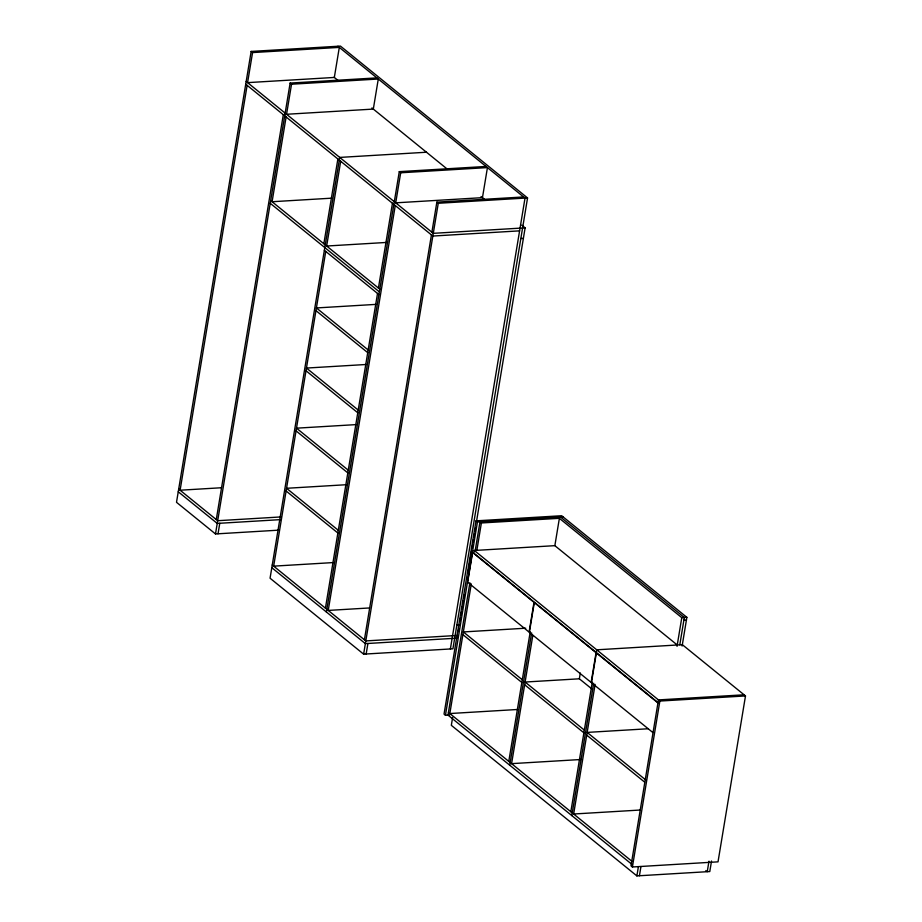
<?xml version="1.0" encoding="UTF-8"?>
<svg xmlns="http://www.w3.org/2000/svg" width="922" height="922" viewBox="0 0 922 922"><rect width="100%" height="100%" fill="white"/><g stroke="black" fill="none" stroke-linecap="round" stroke-linejoin="round"><path stroke-width="1.38" d="M426.483 152.234L339.734 157.42L270.065 578.221L363.625 654.147L452.921 648.811L527.557 197.942L340.449 46.1L251.153 51.436L176.505 502.306L215.494 533.942L279.412 530.115M247.131 85.343L180.101 490.216L221.349 487.75M252.559 52.577L247.58 82.634L334.329 77.448L339.308 47.391L252.559 52.577L251.153 51.436M216.278 519.57L283.308 114.697M215.494 533.942L290.13 83.072L376.891 77.886M286.108 116.979L272.082 201.734L331.816 198.161M291.536 84.213L286.558 114.27L373.318 109.084L378.285 79.027L291.536 84.213L290.13 83.072M218.041 533.78L219.782 523.27M323.853 243.742L337.878 158.987M325.754 251.429L273.661 566.143L333.188 562.581M340.691 161.258L326.653 246.024L386.387 242.451M325.431 608.151L377.524 293.45M378.423 288.033L392.449 203.266M326.388 611.989L399.284 171.642L486.032 166.456M395.261 205.548L328.232 610.422L369.48 607.955M400.69 172.783L395.711 202.84L482.46 197.654L487.438 167.597L400.69 172.783L399.284 171.642M364.409 639.776L431.438 234.903M431.888 232.206L436.855 202.137L523.615 196.951M363.625 654.147L438.261 203.278L436.855 202.137M366.161 653.998L367.913 643.475M450.374 648.961L525.021 198.092L337.901 46.25M682.119 646.034L686.867 617.337L561.659 515.732L476.04 520.849L444.035 714.124L445.441 715.253L449.729 714.999M458.303 631.489L458.741 628.85M460.101 620.644L460.574 617.809M461.035 614.962L461.507 612.116M461.98 609.281L462.452 606.434M462.925 603.599L463.397 600.752M463.858 597.905L464.331 595.07M468.33 570.902L468.802 568.067M469.275 565.221L469.747 562.385M470.22 559.539L470.681 556.692M471.154 553.857L471.626 551.01M472.099 548.175L472.571 545.328M473.044 542.482L473.505 539.647M473.977 536.8L474.45 533.965M474.922 531.118L475.395 528.271M476.57 521.172L525.125 227.849L521.783 225.141M445.441 715.253L477.435 521.99L476.04 520.849M677.255 644.997L554.848 545.663L474.311 550.48L473.862 553.188L658.02 702.622M469.897 582.773L447.988 715.103L632.434 864.79M475.233 550.526L479.982 521.84L481.388 522.97L559.377 518.314L554.86 545.64M471.292 583.914L449.832 713.536L517.899 709.467M476.858 550.296L481.388 522.97M452.633 717.431L451.331 725.326L636.883 875.9L709.79 871.544L711.53 861.021M508.783 761.365L530.242 631.743M509.728 765.214L531.637 632.884M532.812 635.431L511.583 763.647L581.067 759.498M579.373 678.673L580.307 673.002M596.269 652.511L596.718 649.814L682.338 644.685L745.495 695.937L718.019 861.851L632.4 866.98L630.994 865.839L658.458 699.913L744.089 694.796M570.833 811.729L592.293 682.107M571.79 815.578L593.699 683.248M595.105 684.389L573.645 814.011L640.294 810.023M632.4 866.98L659.864 701.054L474.311 550.48M636.883 875.9L638.404 866.692M677.036 646.334L681.784 617.648L557.971 517.173M639.43 875.75L640.951 866.542M679.802 644.812L684.32 617.486L560.518 517.023M708.983 861.171L707.243 871.693L705.849 870.552M438.261 203.278L527.557 197.942M525.125 227.849L433.282 233.335L246.174 81.493M519.593 230.857L432.844 236.044L245.725 84.202M520.838 238.521L523.385 238.372M375.934 304.387L316.407 307.948L368.166 349.957M365.988 364.501L306.45 368.062L358.22 410.071M356.03 424.616L296.504 428.177L348.262 470.185M346.073 484.73L286.546 488.291L338.316 530.3M280.818 516.942L217.684 520.711L178.695 489.075M280.369 519.639L217.235 523.419L178.257 491.783M477.435 521.99L563.065 516.873M456.851 625.058L459.398 624.909M681.784 617.648L686.867 617.337M525.747 628.205L463.351 631.939L522.29 679.768M683.87 620.195L686.417 620.045M659.864 701.054L745.495 695.937M648.131 728.76L587.153 732.402L646.092 780.231M334.041 77.218L338.501 80.825M371.912 107.943L447.643 169.406M481.053 196.524L484.396 199.233M270.676 200.593L379.829 289.174M270.227 203.301L379.38 291.882M324.36 250.3L378.93 294.579M315.958 310.645L367.728 352.653M306 370.759L357.771 412.768M657.812 702.794L596.373 652.937L591.451 682.695L652.88 732.552M296.054 430.874L347.825 472.894M591.647 688.78L579.35 678.799L525.091 682.038L584.341 730.12M286.097 490.988L337.867 533.008M462.902 634.636L521.84 682.464M524.641 684.746L583.903 732.829M586.703 735.111L644.536 782.04M272.255 565.002L365.815 640.917L457.646 635.431L457.208 638.139L365.366 643.625L271.806 567.698M448.438 712.406L631.777 861.194M472.571 552.474L467.638 582.231L529.078 632.089L533.999 602.331L472.571 552.474M534.311 602.585L529.389 632.342L591.14 682.441L596.061 652.684L534.311 602.585"/></g></svg>
